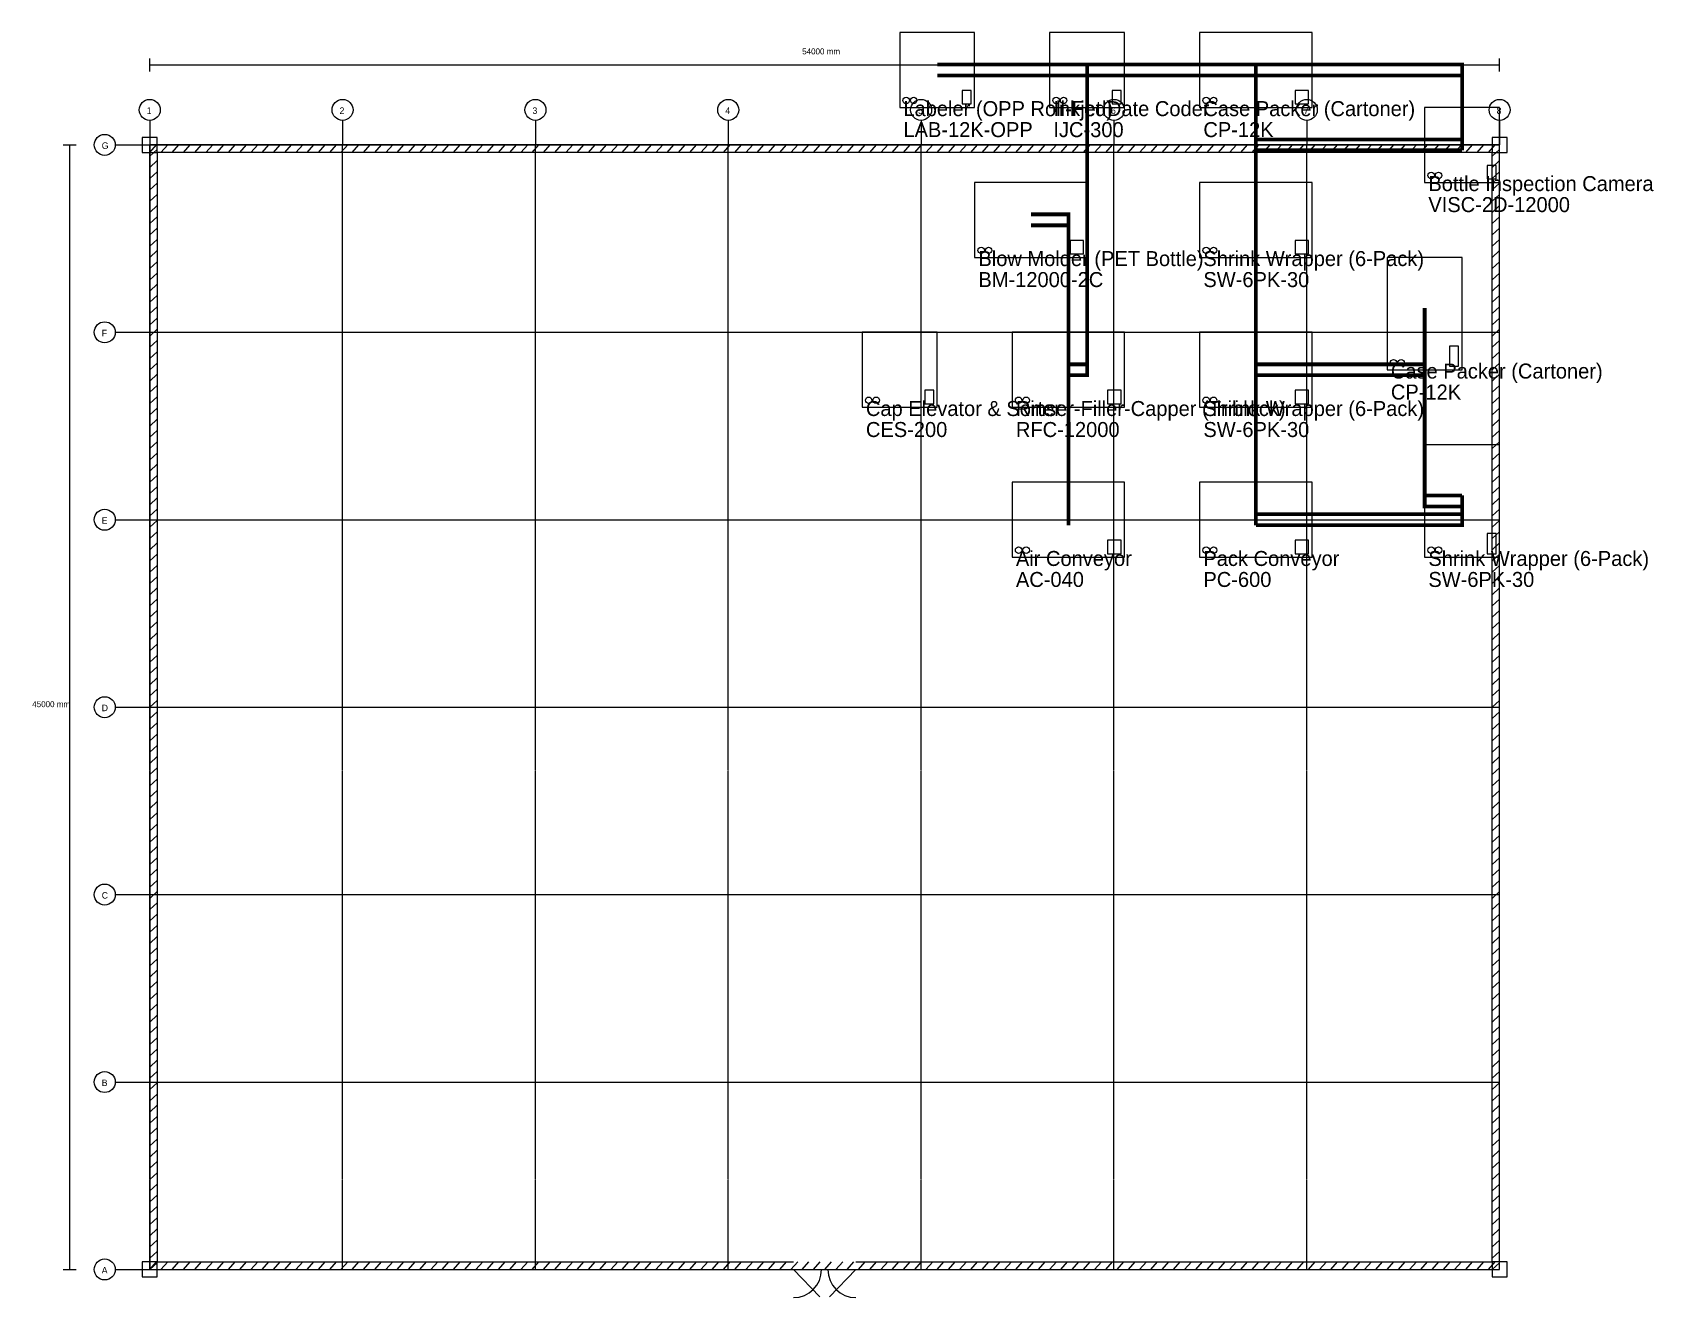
# Model space of a CAD drawing. Header units: millimetres. Extents: x -31693 to 33159, y -23625 to 27000.
import ezdxf

# ---------------------------------------------------------------- set-up
doc = ezdxf.new("R2010")
doc.units = ezdxf.units.MM
doc.linetypes.add('CENTER', pattern=[5.08, 3.175, -0.635, 0.635, -0.635])
for name, color, linetype in [('DETAILS', 5, 'Continuous'), ('DIMS', 7, 'Continuous'), ('DOORS', 7, 'Continuous'), ('FLOW', 5, 'Continuous'), ('GRID', 7, 'Continuous'), ('MACHINES', 5, 'Continuous'), ('PILLARS', 7, 'Continuous'), ('TEXT', 7, 'Continuous'), ('WALL_HATCH', 5, 'Continuous'), ('WALL_IN', 7, 'Continuous'), ('WALL_OUT', 7, 'Continuous')]:
    doc.layers.add(name, color=color, linetype=linetype)

msp = doc.modelspace()

# ---------------------------------------------------------------- linework, layer by layer
at = {"layer": 'DETAILS'}
for points in [[(5500, 24140), (5860, 24140), (5860, 24680), (5500, 24680), (5500, 24140)], [(11500, 24140), (11860, 24140), (11860, 24680), (11500, 24680), (11500, 24140)], [(18820, 24140), (19360, 24140), (19360, 24680), (18820, 24680), (18820, 24140)], [(26500, 21140), (26860, 21140), (26860, 21680), (26500, 21680), (26500, 21140)], [(9820, 18140), (10360, 18140), (10360, 18680), (9820, 18680), (9820, 18140)], [(18820, 18140), (19360, 18140), (19360, 18680), (18820, 18680), (18820, 18140)], [(25000, 13640), (25360, 13640), (25360, 14450), (25000, 14450), (25000, 13640)], [(4000, 12140), (4360, 12140), (4360, 12680), (4000, 12680), (4000, 12140)], [(11320, 12140), (11860, 12140), (11860, 12680), (11320, 12680), (11320, 12140)], [(18820, 12140), (19360, 12140), (19360, 12680), (18820, 12680), (18820, 12140)], [(11320, 6140), (11860, 6140), (11860, 6680), (11320, 6680), (11320, 6140)], [(18820, 6140), (19360, 6140), (19360, 6680), (18820, 6680), (18820, 6140)], [(26500, 6140), (26860, 6140), (26860, 6950), (26500, 6950), (26500, 6140)]]:
    msp.add_lwpolyline(points, close=True, dxfattribs=at)
for centre in [(3260, 24280), (3560, 24280), (9260, 24280), (9560, 24280), (15260, 24280), (15560, 24280), (24260, 21280), (24560, 21280), (6260, 18280), (6560, 18280), (15260, 18280), (15560, 18280), (22760, 13780), (23060, 13780), (1760, 12280), (2060, 12280), (7760, 12280), (8060, 12280), (15260, 12280), (15560, 12280), (7760, 6280), (8060, 6280), (15260, 6280), (15560, 6280), (24260, 6280), (24560, 6280)]:
    msp.add_circle(centre, 130, dxfattribs=at)
at = {"layer": 'DIMS'}
for p, q in [((-27000, 25440), (-27000, 25960)), ((27000, 25440), (27000, 25960)), ((-27000, 25700), (27000, 25700)), ((-30460, 22500), (-29940, 22500)), ((-30200, -22500), (-30200, 22500)), ((-30460, -22500), (-29940, -22500))]:
    msp.add_line(p, q, dxfattribs=at)
at = {"layer": 'DOORS'}
for p, q in [((-1250, -22500), (-188, -23600)), ((1250, -22500), (188, -23600))]:
    msp.add_line(p, q, dxfattribs=at)
for centre, start, end in [((-1250, -22500), 270, 360), ((1250, -22500), 180, 270)]:
    msp.add_arc(centre, 1125, start, end, dxfattribs=at)
at = {"layer": 'FLOW', "const_width": 150}
for points in [[(10500, 25720), (4500, 25720), (4500, 25720)], [(4500, 25720), (25500, 25720), (25500, 22720)], [(10500, 25280), (4500, 25280), (4500, 25280)], [(4500, 25280), (25500, 25280), (25500, 22280)], [(9750, 13720), (10500, 13720), (10500, 25720)], [(9750, 13280), (10500, 13280), (10500, 25280)], [(17250, 19720), (17250, 19720), (17250, 25720)], [(17250, 19280), (17250, 19280), (17250, 25280)], [(25500, 22720), (17250, 22720), (17250, 7720)], [(25500, 22280), (17250, 22280), (17250, 7280)], [(8250, 19720), (9750, 19720), (9750, 7720)], [(17250, 7720), (17250, 7720), (17250, 19720)], [(8250, 19280), (9750, 19280), (9750, 7280)], [(17250, 7280), (17250, 7280), (17250, 19280)], [(17250, 13720), (24000, 13720), (24000, 15970)], [(17250, 13280), (24000, 13280), (24000, 15530)], [(25500, 8470), (24000, 8470), (24000, 15970)], [(25500, 8030), (24000, 8030), (24000, 15530)], [(9750, 7720), (9750, 7720), (9750, 13720)], [(17250, 7720), (17250, 7720), (17250, 13720)], [(9750, 7280), (9750, 7280), (9750, 13280)], [(17250, 7280), (17250, 7280), (17250, 13280)], [(17250, 7720), (25500, 7720), (25500, 8470)], [(17250, 7280), (25500, 7280), (25500, 8030)]]:
    msp.add_lwpolyline(points, dxfattribs=at)
at = {"layer": 'GRID'}
for p, q in [((-27000, 23480), (-27000, 22500)), ((-19286, 23480), (-19286, 22500)), ((-11571, 23480), (-11571, 22500)), ((-3857, 23480), (-3857, 22500)), ((3857, 23480), (3857, 22500)), ((11571, 23480), (11571, 22500)), ((19286, 23480), (19286, 22500)), ((27000, 23480), (27000, 22500)), ((-28380, 22500), (-27000, 22500)), ((-28380, 15000), (-27000, 15000)), ((-28380, 7500), (-27000, 7500)), ((-28380, 0), (-27000, 0)), ((-28380, -7500), (-27000, -7500)), ((-28380, -15000), (-27000, -15000)), ((-28380, -22500), (-27000, -22500))]:
    msp.add_line(p, q, dxfattribs=at)
at = {"layer": 'GRID', "linetype": 'CENTER'}
for points in [[(-27000, -22500), (-27000, 22500)], [(-27000, 22500), (27000, 22500)], [(-19286, -22500), (-19286, 22500)], [(-11571, -22500), (-11571, 22500)], [(-3857, -22500), (-3857, 22500)], [(3857, -22500), (3857, 22500)], [(11571, -22500), (11571, 22500)], [(19286, -22500), (19286, 22500)], [(27000, -22500), (27000, 22500)], [(-27000, 15000), (27000, 15000)], [(-27000, 7500), (27000, 7500)], [(-27000, 0), (27000, 0)], [(-27000, -7500), (27000, -7500)], [(-27000, -15000), (27000, -15000)], [(-27000, -22500), (27000, -22500)]]:
    msp.add_lwpolyline(points, dxfattribs=at)
at = {"layer": 'GRID'}
for centre in [(-27000, 23900), (-19286, 23900), (-11571, 23900), (-3857, 23900), (3857, 23900), (11571, 23900), (19286, 23900), (27000, 23900), (-28800, 22500), (-28800, 15000), (-28800, 7500), (-28800, 0), (-28800, -7500), (-28800, -15000), (-28800, -22500)]:
    msp.add_circle(centre, 420, dxfattribs=at)
at = {"layer": 'MACHINES'}
for points in [[(3000, 24000), (6000, 24000), (6000, 27000), (3000, 27000), (3000, 24000)], [(9000, 24000), (12000, 24000), (12000, 27000), (9000, 27000), (9000, 24000)], [(15000, 24000), (19500, 24000), (19500, 27000), (15000, 27000), (15000, 24000)], [(24000, 21000), (27000, 21000), (27000, 24000), (24000, 24000), (24000, 21000)], [(6000, 18000), (10500, 18000), (10500, 21000), (6000, 21000), (6000, 18000)], [(15000, 18000), (19500, 18000), (19500, 21000), (15000, 21000), (15000, 18000)], [(22500, 13500), (25500, 13500), (25500, 18000), (22500, 18000), (22500, 13500)], [(1500, 12000), (4500, 12000), (4500, 15000), (1500, 15000), (1500, 12000)], [(7500, 12000), (12000, 12000), (12000, 15000), (7500, 15000), (7500, 12000)], [(15000, 12000), (19500, 12000), (19500, 15000), (15000, 15000), (15000, 12000)], [(24000, 6000), (27000, 6000), (27000, 10500), (24000, 10500), (24000, 6000)], [(7500, 6000), (12000, 6000), (12000, 9000), (7500, 9000), (7500, 6000)], [(15000, 6000), (19500, 6000), (19500, 9000), (15000, 9000), (15000, 6000)]]:
    msp.add_lwpolyline(points, close=True, dxfattribs=at)
at = {"layer": 'PILLARS'}
for points in [[(-27300, 22200), (-26700, 22200), (-26700, 22800), (-27300, 22800), (-27300, 22200)], [(26700, 22200), (27300, 22200), (27300, 22800), (26700, 22800), (26700, 22200)], [(-27300, -22800), (-26700, -22800), (-26700, -22200), (-27300, -22200), (-27300, -22800)], [(26700, -22800), (27300, -22800), (27300, -22200), (26700, -22200), (26700, -22800)]]:
    msp.add_lwpolyline(points, close=True, dxfattribs=at)
at = {"layer": 'WALL_HATCH'}
for p, q in [((-27000, 22200), (-26730, 22500)), ((-27000, 22050), (-26700, 22320)), ((-26550, 22200), (-26280, 22500)), ((-26100, 22200), (-25830, 22500)), ((-25650, 22200), (-25380, 22500)), ((-25200, 22200), (-24930, 22500)), ((-24750, 22200), (-24480, 22500)), ((-24300, 22200), (-24030, 22500)), ((-23850, 22200), (-23580, 22500)), ((-23400, 22200), (-23130, 22500)), ((-22950, 22200), (-22680, 22500)), ((-22500, 22200), (-22230, 22500)), ((-22050, 22200), (-21780, 22500)), ((-21600, 22200), (-21330, 22500)), ((-21150, 22200), (-20880, 22500)), ((-20700, 22200), (-20430, 22500)), ((-20250, 22200), (-19980, 22500)), ((-19800, 22200), (-19530, 22500)), ((-19350, 22200), (-19080, 22500)), ((-18900, 22200), (-18630, 22500)), ((-18450, 22200), (-18180, 22500)), ((-18000, 22200), (-17730, 22500)), ((-17550, 22200), (-17280, 22500)), ((-17100, 22200), (-16830, 22500)), ((-16650, 22200), (-16380, 22500)), ((-16200, 22200), (-15930, 22500)), ((-15750, 22200), (-15480, 22500)), ((-15300, 22200), (-15030, 22500)), ((-14850, 22200), (-14580, 22500)), ((-14400, 22200), (-14130, 22500)), ((-13950, 22200), (-13680, 22500)), ((-13500, 22200), (-13230, 22500)), ((-13050, 22200), (-12780, 22500)), ((-12600, 22200), (-12330, 22500)), ((-12150, 22200), (-11880, 22500)), ((-11700, 22200), (-11430, 22500)), ((-11250, 22200), (-10980, 22500)), ((-10800, 22200), (-10530, 22500)), ((-10350, 22200), (-10080, 22500)), ((-9900, 22200), (-9630, 22500)), ((-9450, 22200), (-9180, 22500)), ((-9000, 22200), (-8730, 22500)), ((-8550, 22200), (-8280, 22500)), ((-8100, 22200), (-7830, 22500)), ((-7650, 22200), (-7380, 22500)), ((-7200, 22200), (-6930, 22500)), ((-6750, 22200), (-6480, 22500)), ((-6300, 22200), (-6030, 22500)), ((-5850, 22200), (-5580, 22500)), ((-5400, 22200), (-5130, 22500)), ((-4950, 22200), (-4680, 22500)), ((-4500, 22200), (-4230, 22500)), ((-4050, 22200), (-3780, 22500)), ((-3600, 22200), (-3330, 22500)), ((-3150, 22200), (-2880, 22500)), ((-2700, 22200), (-2430, 22500)), ((-2250, 22200), (-1980, 22500)), ((-1800, 22200), (-1530, 22500)), ((-1350, 22200), (-1080, 22500)), ((-900, 22200), (-630, 22500)), ((-450, 22200), (-180, 22500)), ((0, 22200), (270, 22500)), ((450, 22200), (720, 22500)), ((900, 22200), (1170, 22500)), ((1350, 22200), (1620, 22500)), ((1800, 22200), (2070, 22500)), ((2250, 22200), (2520, 22500)), ((2700, 22200), (2970, 22500)), ((3150, 22200), (3420, 22500)), ((3600, 22200), (3870, 22500)), ((4050, 22200), (4320, 22500)), ((4500, 22200), (4770, 22500)), ((4950, 22200), (5220, 22500)), ((5400, 22200), (5670, 22500)), ((5850, 22200), (6120, 22500)), ((6300, 22200), (6570, 22500)), ((6750, 22200), (7020, 22500)), ((7200, 22200), (7470, 22500)), ((7650, 22200), (7920, 22500)), ((8100, 22200), (8370, 22500)), ((8550, 22200), (8820, 22500)), ((9000, 22200), (9270, 22500)), ((9450, 22200), (9720, 22500)), ((9900, 22200), (10170, 22500)), ((10350, 22200), (10620, 22500)), ((10800, 22200), (11070, 22500)), ((11250, 22200), (11520, 22500)), ((11700, 22200), (11970, 22500)), ((12150, 22200), (12420, 22500)), ((12600, 22200), (12870, 22500)), ((13050, 22200), (13320, 22500)), ((13500, 22200), (13770, 22500)), ((13950, 22200), (14220, 22500)), ((14400, 22200), (14670, 22500)), ((14850, 22200), (15120, 22500)), ((15300, 22200), (15570, 22500)), ((15750, 22200), (16020, 22500)), ((16200, 22200), (16470, 22500)), ((16650, 22200), (16920, 22500)), ((17100, 22200), (17370, 22500)), ((17550, 22200), (17820, 22500)), ((18000, 22200), (18270, 22500)), ((18450, 22200), (18720, 22500)), ((18900, 22200), (19170, 22500)), ((19350, 22200), (19620, 22500)), ((19800, 22200), (20070, 22500)), ((20250, 22200), (20520, 22500)), ((20700, 22200), (20970, 22500)), ((21150, 22200), (21420, 22500)), ((21600, 22200), (21870, 22500)), ((22050, 22200), (22320, 22500)), ((22500, 22200), (22770, 22500)), ((22950, 22200), (23220, 22500)), ((23400, 22200), (23670, 22500)), ((23850, 22200), (24120, 22500)), ((24300, 22200), (24570, 22500)), ((24750, 22200), (25020, 22500)), ((25200, 22200), (25470, 22500)), ((25650, 22200), (25920, 22500)), ((26100, 22200), (26370, 22500)), ((26550, 22200), (26820, 22500)), ((26700, 22050), (27000, 22320)), ((-27000, 21600), (-26700, 21870)), ((-27000, 21150), (-26700, 21420)), ((26700, 21600), (27000, 21870)), ((26700, 21150), (27000, 21420)), ((-27000, 20700), (-26700, 20970)), ((26700, 20700), (27000, 20970)), ((-27000, 20250), (-26700, 20520)), ((26700, 20250), (27000, 20520)), ((-27000, 19800), (-26700, 20070)), ((-27000, 19350), (-26700, 19620)), ((26700, 19800), (27000, 20070)), ((26700, 19350), (27000, 19620)), ((-27000, 18900), (-26700, 19170)), ((26700, 18900), (27000, 19170)), ((-27000, 18450), (-26700, 18720)), ((-27000, 18000), (-26700, 18270)), ((26700, 18450), (27000, 18720)), ((26700, 18000), (27000, 18270)), ((-27000, 17550), (-26700, 17820)), ((26700, 17550), (27000, 17820)), ((-27000, 17100), (-26700, 17370)), ((-27000, 16650), (-26700, 16920)), ((26700, 17100), (27000, 17370)), ((26700, 16650), (27000, 16920)), ((-27000, 16200), (-26700, 16470)), ((26700, 16200), (27000, 16470)), ((-27000, 15750), (-26700, 16020)), ((-27000, 15300), (-26700, 15570)), ((26700, 15750), (27000, 16020)), ((26700, 15300), (27000, 15570)), ((-27000, 14850), (-26700, 15120)), ((26700, 14850), (27000, 15120)), ((-27000, 14400), (-26700, 14670)), ((26700, 14400), (27000, 14670)), ((-27000, 13950), (-26700, 14220)), ((-27000, 13500), (-26700, 13770)), ((26700, 13950), (27000, 14220)), ((26700, 13500), (27000, 13770)), ((-27000, 13050), (-26700, 13320)), ((26700, 13050), (27000, 13320)), ((-27000, 12600), (-26700, 12870)), ((-27000, 12150), (-26700, 12420)), ((26700, 12600), (27000, 12870)), ((26700, 12150), (27000, 12420)), ((-27000, 11700), (-26700, 11970)), ((26700, 11700), (27000, 11970)), ((-27000, 11250), (-26700, 11520)), ((-27000, 10800), (-26700, 11070)), ((26700, 11250), (27000, 11520)), ((26700, 10800), (27000, 11070)), ((-27000, 10350), (-26700, 10620)), ((26700, 10350), (27000, 10620)), ((-27000, 9900), (-26700, 10170)), ((26700, 9900), (27000, 10170)), ((-27000, 9450), (-26700, 9720)), ((-27000, 9000), (-26700, 9270)), ((26700, 9450), (27000, 9720)), ((26700, 9000), (27000, 9270)), ((-27000, 8550), (-26700, 8820)), ((26700, 8550), (27000, 8820)), ((-27000, 8100), (-26700, 8370)), ((-27000, 7650), (-26700, 7920)), ((26700, 8100), (27000, 8370)), ((26700, 7650), (27000, 7920)), ((-27000, 7200), (-26700, 7470)), ((26700, 7200), (27000, 7470)), ((-27000, 6750), (-26700, 7020)), ((-27000, 6300), (-26700, 6570)), ((26700, 6750), (27000, 7020)), ((26700, 6300), (27000, 6570)), ((-27000, 5850), (-26700, 6120)), ((26700, 5850), (27000, 6120)), ((-27000, 5400), (-26700, 5670)), ((-27000, 4950), (-26700, 5220)), ((26700, 5400), (27000, 5670)), ((26700, 4950), (27000, 5220)), ((-27000, 4500), (-26700, 4770)), ((26700, 4500), (27000, 4770)), ((-27000, 4050), (-26700, 4320)), ((26700, 4050), (27000, 4320)), ((-27000, 3600), (-26700, 3870)), ((-27000, 3150), (-26700, 3420)), ((26700, 3600), (27000, 3870)), ((26700, 3150), (27000, 3420)), ((-27000, 2700), (-26700, 2970)), ((26700, 2700), (27000, 2970)), ((-27000, 2250), (-26700, 2520)), ((-27000, 1800), (-26700, 2070)), ((26700, 2250), (27000, 2520)), ((26700, 1800), (27000, 2070)), ((-27000, 1350), (-26700, 1620)), ((26700, 1350), (27000, 1620)), ((-27000, 900), (-26700, 1170)), ((-27000, 450), (-26700, 720)), ((26700, 900), (27000, 1170)), ((26700, 450), (27000, 720)), ((-27000, 0), (-26700, 270)), ((26700, 0), (27000, 270)), ((-27000, -450), (-26700, -180)), ((-27000, -900), (-26700, -630)), ((26700, -450), (27000, -180)), ((26700, -900), (27000, -630)), ((-27000, -1350), (-26700, -1080)), ((26700, -1350), (27000, -1080)), ((-27000, -1800), (-26700, -1530)), ((26700, -1800), (27000, -1530)), ((-27000, -2250), (-26700, -1980)), ((-27000, -2700), (-26700, -2430)), ((26700, -2250), (27000, -1980)), ((26700, -2700), (27000, -2430)), ((-27000, -3150), (-26700, -2880)), ((26700, -3150), (27000, -2880)), ((-27000, -3600), (-26700, -3330)), ((-27000, -4050), (-26700, -3780)), ((26700, -3600), (27000, -3330)), ((26700, -4050), (27000, -3780)), ((-27000, -4500), (-26700, -4230)), ((26700, -4500), (27000, -4230)), ((-27000, -4950), (-26700, -4680)), ((-27000, -5400), (-26700, -5130)), ((26700, -4950), (27000, -4680)), ((26700, -5400), (27000, -5130)), ((-27000, -5850), (-26700, -5580)), ((26700, -5850), (27000, -5580)), ((-27000, -6300), (-26700, -6030)), ((-27000, -6750), (-26700, -6480)), ((26700, -6300), (27000, -6030)), ((26700, -6750), (27000, -6480)), ((-27000, -7200), (-26700, -6930)), ((26700, -7200), (27000, -6930)), ((-27000, -7650), (-26700, -7380)), ((26700, -7650), (27000, -7380)), ((-27000, -8100), (-26700, -7830)), ((-27000, -8550), (-26700, -8280)), ((26700, -8100), (27000, -7830)), ((26700, -8550), (27000, -8280)), ((-27000, -9000), (-26700, -8730)), ((26700, -9000), (27000, -8730)), ((-27000, -9450), (-26700, -9180)), ((-27000, -9900), (-26700, -9630)), ((26700, -9450), (27000, -9180)), ((26700, -9900), (27000, -9630)), ((-27000, -10350), (-26700, -10080)), ((26700, -10350), (27000, -10080)), ((-27000, -10800), (-26700, -10530)), ((-27000, -11250), (-26700, -10980)), ((26700, -10800), (27000, -10530)), ((26700, -11250), (27000, -10980)), ((-27000, -11700), (-26700, -11430)), ((26700, -11700), (27000, -11430)), ((-27000, -12150), (-26700, -11880)), ((26700, -12150), (27000, -11880)), ((-27000, -12600), (-26700, -12330)), ((-27000, -13050), (-26700, -12780)), ((26700, -12600), (27000, -12330)), ((26700, -13050), (27000, -12780)), ((-27000, -13500), (-26700, -13230)), ((26700, -13500), (27000, -13230)), ((-27000, -13950), (-26700, -13680)), ((-27000, -14400), (-26700, -14130)), ((26700, -13950), (27000, -13680)), ((26700, -14400), (27000, -14130)), ((-27000, -14850), (-26700, -14580)), ((26700, -14850), (27000, -14580)), ((-27000, -15300), (-26700, -15030)), ((-27000, -15750), (-26700, -15480)), ((26700, -15300), (27000, -15030)), ((26700, -15750), (27000, -15480)), ((-27000, -16200), (-26700, -15930)), ((26700, -16200), (27000, -15930)), ((-27000, -16650), (-26700, -16380)), ((-27000, -17100), (-26700, -16830)), ((26700, -16650), (27000, -16380)), ((26700, -17100), (27000, -16830)), ((-27000, -17550), (-26700, -17280)), ((26700, -17550), (27000, -17280)), ((-27000, -18000), (-26700, -17730)), ((26700, -18000), (27000, -17730)), ((-27000, -18450), (-26700, -18180)), ((-27000, -18900), (-26700, -18630)), ((26700, -18450), (27000, -18180)), ((26700, -18900), (27000, -18630)), ((-27000, -19350), (-26700, -19080)), ((26700, -19350), (27000, -19080)), ((-27000, -19800), (-26700, -19530)), ((-27000, -20250), (-26700, -19980)), ((26700, -19800), (27000, -19530)), ((26700, -20250), (27000, -19980)), ((-27000, -20700), (-26700, -20430)), ((26700, -20700), (27000, -20430)), ((-27000, -21150), (-26700, -20880)), ((-27000, -21600), (-26700, -21330)), ((26700, -21150), (27000, -20880)), ((26700, -21600), (27000, -21330)), ((-27000, -22050), (-26700, -21780)), ((26700, -22050), (27000, -21780)), ((-27000, -22500), (-26730, -22200)), ((-27000, -22500), (-26700, -22230)), ((-26550, -22500), (-26280, -22200)), ((-26100, -22500), (-25830, -22200)), ((-25650, -22500), (-25380, -22200)), ((-25200, -22500), (-24930, -22200)), ((-24750, -22500), (-24480, -22200)), ((-24300, -22500), (-24030, -22200)), ((-23850, -22500), (-23580, -22200)), ((-23400, -22500), (-23130, -22200)), ((-22950, -22500), (-22680, -22200)), ((-22500, -22500), (-22230, -22200)), ((-22050, -22500), (-21780, -22200)), ((-21600, -22500), (-21330, -22200)), ((-21150, -22500), (-20880, -22200)), ((-20700, -22500), (-20430, -22200)), ((-20250, -22500), (-19980, -22200)), ((-19800, -22500), (-19530, -22200)), ((-19350, -22500), (-19080, -22200)), ((-18900, -22500), (-18630, -22200)), ((-18450, -22500), (-18180, -22200)), ((-18000, -22500), (-17730, -22200)), ((-17550, -22500), (-17280, -22200)), ((-17100, -22500), (-16830, -22200)), ((-16650, -22500), (-16380, -22200)), ((-16200, -22500), (-15930, -22200)), ((-15750, -22500), (-15480, -22200)), ((-15300, -22500), (-15030, -22200)), ((-14850, -22500), (-14580, -22200)), ((-14400, -22500), (-14130, -22200)), ((-13950, -22500), (-13680, -22200)), ((-13500, -22500), (-13230, -22200)), ((-13050, -22500), (-12780, -22200)), ((-12600, -22500), (-12330, -22200)), ((-12150, -22500), (-11880, -22200)), ((-11700, -22500), (-11430, -22200)), ((-11250, -22500), (-10980, -22200)), ((-10800, -22500), (-10530, -22200)), ((-10350, -22500), (-10080, -22200)), ((-9900, -22500), (-9630, -22200)), ((-9450, -22500), (-9180, -22200)), ((-9000, -22500), (-8730, -22200)), ((-8550, -22500), (-8280, -22200)), ((-8100, -22500), (-7830, -22200)), ((-7650, -22500), (-7380, -22200)), ((-7200, -22500), (-6930, -22200)), ((-6750, -22500), (-6480, -22200)), ((-6300, -22500), (-6030, -22200)), ((-5850, -22500), (-5580, -22200)), ((-5400, -22500), (-5130, -22200)), ((-4950, -22500), (-4680, -22200)), ((-4500, -22500), (-4230, -22200)), ((-4050, -22500), (-3780, -22200)), ((-3600, -22500), (-3330, -22200)), ((-3150, -22500), (-2880, -22200)), ((-2700, -22500), (-2430, -22200)), ((-2250, -22500), (-1980, -22200)), ((-1800, -22500), (-1530, -22200)), ((-1350, -22500), (-1080, -22200)), ((-900, -22500), (-630, -22200)), ((-450, -22500), (-180, -22200)), ((0, -22500), (270, -22200)), ((450, -22500), (720, -22200)), ((900, -22500), (1170, -22200)), ((1350, -22500), (1620, -22200)), ((1800, -22500), (2070, -22200)), ((2250, -22500), (2520, -22200)), ((2700, -22500), (2970, -22200)), ((3150, -22500), (3420, -22200)), ((3600, -22500), (3870, -22200)), ((4050, -22500), (4320, -22200)), ((4500, -22500), (4770, -22200)), ((4950, -22500), (5220, -22200)), ((5400, -22500), (5670, -22200)), ((5850, -22500), (6120, -22200)), ((6300, -22500), (6570, -22200)), ((6750, -22500), (7020, -22200)), ((7200, -22500), (7470, -22200)), ((7650, -22500), (7920, -22200)), ((8100, -22500), (8370, -22200)), ((8550, -22500), (8820, -22200)), ((9000, -22500), (9270, -22200)), ((9450, -22500), (9720, -22200)), ((9900, -22500), (10170, -22200)), ((10350, -22500), (10620, -22200)), ((10800, -22500), (11070, -22200)), ((11250, -22500), (11520, -22200)), ((11700, -22500), (11970, -22200)), ((12150, -22500), (12420, -22200)), ((12600, -22500), (12870, -22200)), ((13050, -22500), (13320, -22200)), ((13500, -22500), (13770, -22200)), ((13950, -22500), (14220, -22200)), ((14400, -22500), (14670, -22200)), ((14850, -22500), (15120, -22200)), ((15300, -22500), (15570, -22200)), ((15750, -22500), (16020, -22200)), ((16200, -22500), (16470, -22200)), ((16650, -22500), (16920, -22200)), ((17100, -22500), (17370, -22200)), ((17550, -22500), (17820, -22200)), ((18000, -22500), (18270, -22200)), ((18450, -22500), (18720, -22200)), ((18900, -22500), (19170, -22200)), ((19350, -22500), (19620, -22200)), ((19800, -22500), (20070, -22200)), ((20250, -22500), (20520, -22200)), ((20700, -22500), (20970, -22200)), ((21150, -22500), (21420, -22200)), ((21600, -22500), (21870, -22200)), ((22050, -22500), (22320, -22200)), ((22500, -22500), (22770, -22200)), ((22950, -22500), (23220, -22200)), ((23400, -22500), (23670, -22200)), ((23850, -22500), (24120, -22200)), ((24300, -22500), (24570, -22200)), ((24750, -22500), (25020, -22200)), ((25200, -22500), (25470, -22200)), ((25650, -22500), (25920, -22200)), ((26100, -22500), (26370, -22200)), ((26550, -22500), (26820, -22200)), ((26700, -22500), (27000, -22230))]:
    msp.add_line(p, q, dxfattribs=at)
at = {"layer": 'WALL_IN'}
for p, q in [((26700, 22200), (-26700, 22200)), ((-26700, 22200), (-26700, -22200)), ((26700, -22200), (26700, 22200)), ((-26700, -22200), (-1250, -22200)), ((1250, -22200), (26700, -22200))]:
    msp.add_line(p, q, dxfattribs=at)
at = {"layer": 'WALL_OUT'}
for p, q in [((27000, 22500), (-27000, 22500)), ((-27000, 22500), (-27000, -22500)), ((27000, -22500), (27000, 22500)), ((-27000, -22500), (-1250, -22500)), ((1250, -22500), (27000, -22500))]:
    msp.add_line(p, q, dxfattribs=at)

# ---------------------------------------------------------------- texts
at = {"layer": 'DIMS'}
for s, p in [('54000 mm', (-900, 26120)), ('45000 mm', (-31700, 0))]:
    msp.add_text(s, height=240, dxfattribs=at).set_placement(p)
at = {"layer": 'GRID'}
for s, p in [('1', (-27120, 23740)), ('2', (-19406, 23740)), ('3', (-11691, 23740)), ('4', (-3977, 23740)), ('5', (3737, 23740)), ('6', (11451, 23740)), ('7', (19166, 23740)), ('8', (26880, 23740)), ('G', (-28920, 22340)), ('F', (-28920, 14840)), ('E', (-28920, 7340)), ('D', (-28920, -160)), ('C', (-28920, -7660)), ('B', (-28920, -15160)), ('A', (-28920, -22660))]:
    msp.add_text(s, height=260, dxfattribs=at).set_placement(p)
at = {"layer": 'TEXT'}
for s, p in [('Labeler (OPP Roll-Fed)', (3150, 23650)), ('Inkjet Date Coder', (9150, 23650)), ('Case Packer (Cartoner)', (15150, 23650)), ('LAB-12K-OPP', (3150, 22810)), ('IJC-300', (9150, 22810)), ('CP-12K', (15150, 22810)), ('Bottle Inspection Camera', (24150, 20650)), ('VISC-2D-12000', (24150, 19810)), ('Blow Molder (PET Bottle)', (6150, 17650)), ('Shrink Wrapper (6-Pack)', (15150, 17650)), ('BM-12000-2C', (6150, 16810)), ('SW-6PK-30', (15150, 16810)), ('Case Packer (Cartoner)', (22650, 13150)), ('CP-12K', (22650, 12310)), ('Cap Elevator & Sorter', (1650, 11650)), ('Rinser-Filler-Capper (Triblock)', (7650, 11650)), ('Shrink Wrapper (6-Pack)', (15150, 11650)), ('CES-200', (1650, 10810)), ('RFC-12000', (7650, 10810)), ('SW-6PK-30', (15150, 10810)), ('Air Conveyor', (7650, 5650)), ('Pack Conveyor', (15150, 5650)), ('Shrink Wrapper (6-Pack)', (24150, 5650)), ('AC-040', (7650, 4810)), ('PC-600', (15150, 4810)), ('SW-6PK-30', (24150, 4810))]:
    msp.add_text(s, height=600, dxfattribs=at).set_placement(p)

doc.saveas('drawing.dxf')
